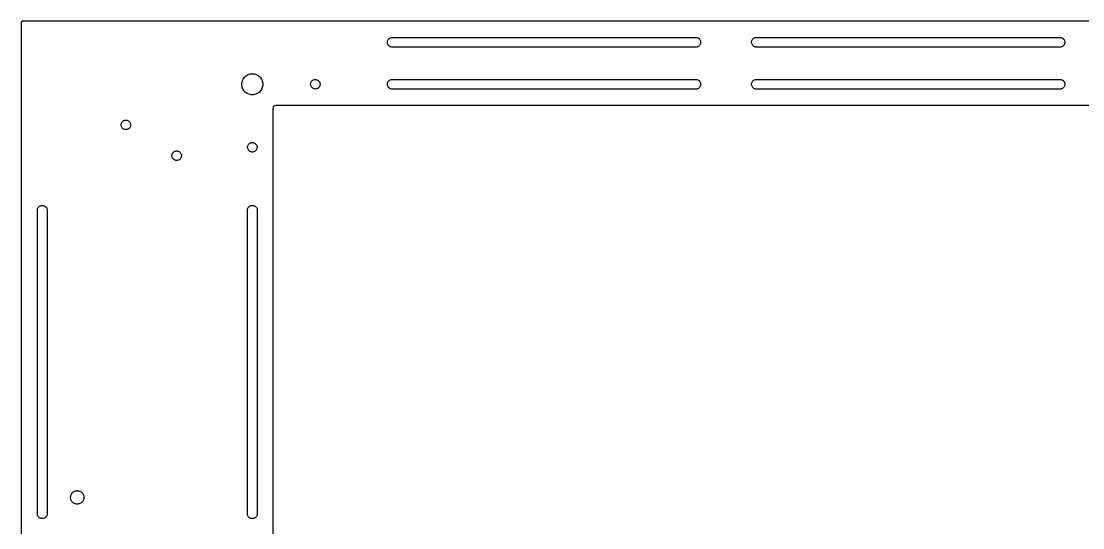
# Model space of a CAD drawing. Header units: metres. Extents: x -320 to 320, y -228 to 242.
# Drawn here: x -320 to 59, y 61.7 to 242.5 of the extents above; entities that cross this region are included whole.
import ezdxf

# ---------------------------------------------------------------- set-up
doc = ezdxf.new("R2010")
doc.units = ezdxf.units.M

msp = doc.modelspace()

# ---------------------------------------------------------------- linework, layer by layer
for p, q in [((-319.962, 242.191), (-320, 242)), ((-320, 242), (-320, -227)), ((-319.854, 242.354), (-319.962, 242.191)), ((-319.691, 242.462), (-319.854, 242.354)), ((-319.5, 242.5), (-319.691, 242.462)), ((319.5, 242.5), (-319.5, 242.5)), ((-189.25, 235), (-189.232, 235.249)), ((-189.232, 234.751), (-189.25, 235)), ((-189.232, 235.249), (-189.179, 235.493)), ((-189.179, 235.493), (-189.092, 235.727)), ((-189.092, 235.727), (-188.972, 235.946)), ((-188.972, 235.946), (-188.823, 236.146)), ((-188.823, 236.146), (-188.646, 236.323)), ((-188.646, 236.323), (-188.446, 236.472)), ((-188.446, 236.472), (-188.227, 236.592)), ((-188.227, 236.592), (-187.993, 236.679)), ((-187.993, 236.679), (-187.749, 236.732)), ((-187.749, 236.732), (-187.5, 236.75)), ((-187.5, 236.75), (-79.1667, 236.75)), ((-79.1667, 236.75), (-78.9176, 236.732)), ((-78.9176, 236.732), (-78.6736, 236.679)), ((-78.6736, 236.679), (-78.4397, 236.592)), ((-78.4397, 236.592), (-78.2205, 236.472)), ((-78.2205, 236.472), (-78.0207, 236.323)), ((-78.0207, 236.323), (-77.8441, 236.146)), ((-77.8441, 236.146), (-77.6945, 235.946)), ((-77.6945, 235.946), (-77.5748, 235.727)), ((-77.5748, 235.727), (-77.4875, 235.493)), ((-77.4875, 235.493), (-77.4345, 235.249)), ((-77.4345, 235.249), (-77.4167, 235)), ((-77.4167, 235), (-77.4345, 234.751)), ((-59.25, 235), (-59.2322, 235.249)), ((-59.2322, 234.751), (-59.25, 235)), ((-59.2322, 235.249), (-59.1791, 235.493)), ((-59.1791, 235.493), (-59.0918, 235.727)), ((-59.0918, 235.727), (-58.9722, 235.946)), ((-58.9722, 235.946), (-58.8226, 236.146)), ((-58.8226, 236.146), (-58.646, 236.323)), ((-58.646, 236.323), (-58.4461, 236.472)), ((-58.4461, 236.472), (-58.227, 236.592)), ((-58.227, 236.592), (-57.993, 236.679)), ((-57.993, 236.679), (-57.749, 236.732)), ((-57.749, 236.732), (-57.5, 236.75)), ((-57.5, 236.75), (50.8333, 236.75)), ((50.8333, 236.75), (51.0824, 236.732)), ((51.0824, 236.732), (51.3264, 236.679)), ((51.3264, 236.679), (51.5603, 236.592)), ((51.5603, 236.592), (51.7794, 236.472)), ((51.7794, 236.472), (51.9793, 236.323)), ((51.9793, 236.323), (52.1559, 236.146)), ((52.1559, 236.146), (52.3055, 235.946)), ((52.3055, 235.946), (52.4252, 235.727)), ((52.4252, 235.727), (52.5124, 235.493)), ((52.5124, 235.493), (52.5655, 235.249)), ((52.5655, 235.249), (52.5833, 235)), ((52.5833, 235), (52.5655, 234.751)), ((-189.179, 234.507), (-189.232, 234.751)), ((-189.092, 234.273), (-189.179, 234.507)), ((-188.972, 234.054), (-189.092, 234.273)), ((-188.823, 233.854), (-188.972, 234.054)), ((-188.646, 233.677), (-188.823, 233.854)), ((-188.446, 233.528), (-188.646, 233.677)), ((-188.227, 233.408), (-188.446, 233.528)), ((-187.993, 233.321), (-188.227, 233.408)), ((-187.749, 233.268), (-187.993, 233.321)), ((-187.5, 233.25), (-187.749, 233.268)), ((-79.1667, 233.25), (-187.5, 233.25)), ((-78.9176, 233.268), (-79.1667, 233.25)), ((-78.6736, 233.321), (-78.9176, 233.268)), ((-78.4397, 233.408), (-78.6736, 233.321)), ((-78.2205, 233.528), (-78.4397, 233.408)), ((-78.0207, 233.677), (-78.2205, 233.528)), ((-77.8441, 233.854), (-78.0207, 233.677)), ((-77.6945, 234.054), (-77.8441, 233.854)), ((-77.5748, 234.273), (-77.6945, 234.054)), ((-77.4875, 234.507), (-77.5748, 234.273)), ((-77.4345, 234.751), (-77.4875, 234.507)), ((-59.1791, 234.507), (-59.2322, 234.751)), ((-59.0918, 234.273), (-59.1791, 234.507)), ((-58.9722, 234.054), (-59.0918, 234.273)), ((-58.8226, 233.854), (-58.9722, 234.054)), ((-58.646, 233.677), (-58.8226, 233.854)), ((-58.4461, 233.528), (-58.646, 233.677)), ((-58.227, 233.408), (-58.4461, 233.528)), ((-57.993, 233.321), (-58.227, 233.408)), ((-57.749, 233.268), (-57.993, 233.321)), ((-57.5, 233.25), (-57.749, 233.268)), ((50.8333, 233.25), (-57.5, 233.25)), ((51.0824, 233.268), (50.8333, 233.25)), ((51.3264, 233.321), (51.0824, 233.268)), ((51.5603, 233.408), (51.3264, 233.321)), ((51.7794, 233.528), (51.5603, 233.408)), ((51.9793, 233.677), (51.7794, 233.528)), ((52.1559, 233.854), (51.9793, 233.677)), ((52.3055, 234.054), (52.1559, 233.854)), ((52.4252, 234.273), (52.3055, 234.054)), ((52.5124, 234.507), (52.4252, 234.273)), ((52.5655, 234.751), (52.5124, 234.507)), ((-238.659, 223.566), (-238.28, 223.668)), ((-238.28, 223.668), (-237.892, 223.729)), ((-237.892, 223.729), (-237.5, 223.75)), ((-237.5, 223.75), (-237.108, 223.729)), ((-237.108, 223.729), (-236.72, 223.668)), ((-236.72, 223.668), (-236.341, 223.566)), ((-241.25, 220), (-241.229, 220.392)), ((-241.229, 219.608), (-241.25, 220)), ((-241.229, 220.392), (-241.168, 220.78)), ((-241.168, 220.78), (-241.066, 221.159)), ((-241.066, 221.159), (-240.926, 221.525)), ((-240.926, 221.525), (-240.748, 221.875)), ((-240.748, 221.875), (-240.534, 222.204)), ((-240.534, 222.204), (-240.287, 222.509)), ((-240.287, 222.509), (-240.009, 222.787)), ((-240.009, 222.787), (-239.704, 223.034)), ((-239.704, 223.034), (-239.375, 223.248)), ((-239.375, 223.248), (-239.025, 223.426)), ((-239.025, 223.426), (-238.659, 223.566)), ((-236.341, 223.566), (-235.975, 223.426)), ((-235.975, 223.426), (-235.625, 223.248)), ((-235.625, 223.248), (-235.296, 223.034)), ((-235.296, 223.034), (-234.991, 222.787)), ((-234.991, 222.787), (-234.713, 222.509)), ((-234.713, 222.509), (-234.466, 222.204)), ((-234.466, 222.204), (-234.252, 221.875)), ((-234.252, 221.875), (-234.074, 221.525)), ((-234.074, 221.525), (-233.934, 221.159)), ((-233.934, 221.159), (-233.832, 220.78)), ((-233.832, 220.78), (-233.771, 220.392)), ((-233.771, 220.392), (-233.75, 220)), ((-233.75, 220), (-233.771, 219.608)), ((-216.7, 220), (-216.682, 220.248)), ((-216.682, 219.752), (-216.7, 220)), ((-216.682, 220.248), (-216.628, 220.49)), ((-216.628, 220.49), (-216.539, 220.722)), ((-216.539, 220.722), (-216.418, 220.938)), ((-216.418, 220.938), (-216.266, 221.134)), ((-216.266, 221.134), (-216.087, 221.307)), ((-216.087, 221.307), (-215.886, 221.451)), ((-215.886, 221.451), (-215.665, 221.565)), ((-215.665, 221.565), (-215.43, 221.645)), ((-215.43, 221.645), (-215.186, 221.69)), ((-215.186, 221.69), (-214.938, 221.699)), ((-214.938, 221.699), (-214.691, 221.672)), ((-214.691, 221.672), (-214.451, 221.609)), ((-214.451, 221.609), (-214.223, 221.512)), ((-214.223, 221.512), (-214.011, 221.383)), ((-214.011, 221.383), (-213.82, 221.224)), ((-213.82, 221.224), (-213.654, 221.039)), ((-213.654, 221.039), (-213.518, 220.832)), ((-213.518, 220.832), (-213.412, 220.607)), ((-213.412, 220.607), (-213.341, 220.37)), ((-213.341, 220.37), (-213.305, 220.124)), ((-213.305, 219.876), (-213.341, 219.63)), ((-213.305, 220.124), (-213.305, 219.876)), ((-189.25, 220), (-189.232, 220.249)), ((-189.232, 219.751), (-189.25, 220)), ((-189.232, 220.249), (-189.179, 220.493)), ((-189.179, 220.493), (-189.092, 220.727)), ((-189.092, 220.727), (-188.972, 220.946)), ((-188.972, 220.946), (-188.823, 221.146)), ((-188.823, 221.146), (-188.646, 221.323)), ((-188.646, 221.323), (-188.446, 221.472)), ((-188.446, 221.472), (-188.227, 221.592)), ((-188.227, 221.592), (-187.993, 221.679)), ((-187.993, 221.679), (-187.749, 221.732)), ((-187.749, 221.732), (-187.5, 221.75)), ((-187.5, 221.75), (-79.1667, 221.75)), ((-79.1667, 221.75), (-78.9176, 221.732)), ((-78.9176, 221.732), (-78.6736, 221.679)), ((-78.6736, 221.679), (-78.4397, 221.592)), ((-78.4397, 221.592), (-78.2205, 221.472)), ((-78.2205, 221.472), (-78.0207, 221.323)), ((-78.0207, 221.323), (-77.8441, 221.146)), ((-77.8441, 221.146), (-77.6945, 220.946)), ((-77.6945, 220.946), (-77.5748, 220.727)), ((-77.5748, 220.727), (-77.4875, 220.493)), ((-77.4875, 220.493), (-77.4345, 220.249)), ((-77.4345, 220.249), (-77.4167, 220)), ((-77.4167, 220), (-77.4345, 219.751)), ((-59.25, 220), (-59.2322, 220.249)), ((-59.2322, 219.751), (-59.25, 220)), ((-59.2322, 220.249), (-59.1791, 220.493)), ((-59.1791, 220.493), (-59.0918, 220.727)), ((-59.0918, 220.727), (-58.9722, 220.946)), ((-58.9722, 220.946), (-58.8226, 221.146)), ((-58.8226, 221.146), (-58.646, 221.323)), ((-58.646, 221.323), (-58.4461, 221.472)), ((-58.4461, 221.472), (-58.227, 221.592)), ((-58.227, 221.592), (-57.993, 221.679)), ((-57.993, 221.679), (-57.749, 221.732)), ((-57.749, 221.732), (-57.5, 221.75)), ((-57.5, 221.75), (50.8333, 221.75)), ((50.8333, 221.75), (51.0824, 221.732)), ((51.0824, 221.732), (51.3264, 221.679)), ((51.3264, 221.679), (51.5603, 221.592)), ((51.5603, 221.592), (51.7794, 221.472)), ((51.7794, 221.472), (51.9793, 221.323)), ((51.9793, 221.323), (52.1559, 221.146)), ((52.1559, 221.146), (52.3055, 220.946)), ((52.3055, 220.946), (52.4252, 220.727)), ((52.4252, 220.727), (52.5124, 220.493)), ((52.5124, 220.493), (52.5655, 220.249)), ((52.5655, 220.249), (52.5833, 220)), ((52.5833, 220), (52.5655, 219.751)), ((-241.168, 219.22), (-241.229, 219.608)), ((-241.066, 218.841), (-241.168, 219.22)), ((-240.926, 218.475), (-241.066, 218.841)), ((-240.748, 218.125), (-240.926, 218.475)), ((-240.534, 217.796), (-240.748, 218.125)), ((-240.287, 217.491), (-240.534, 217.796)), ((-240.009, 217.213), (-240.287, 217.491)), ((-239.704, 216.966), (-240.009, 217.213)), ((-239.375, 216.752), (-239.704, 216.966)), ((-239.025, 216.574), (-239.375, 216.752)), ((-238.659, 216.434), (-239.025, 216.574)), ((-238.28, 216.332), (-238.659, 216.434)), ((-237.892, 216.271), (-238.28, 216.332)), ((-237.5, 216.25), (-237.892, 216.271)), ((-237.108, 216.271), (-237.5, 216.25)), ((-236.72, 216.332), (-237.108, 216.271)), ((-236.341, 216.434), (-236.72, 216.332)), ((-235.975, 216.574), (-236.341, 216.434)), ((-235.625, 216.752), (-235.975, 216.574)), ((-235.296, 216.966), (-235.625, 216.752)), ((-234.991, 217.213), (-235.296, 216.966)), ((-234.713, 217.491), (-234.991, 217.213)), ((-234.466, 217.796), (-234.713, 217.491)), ((-234.252, 218.125), (-234.466, 217.796)), ((-234.074, 218.475), (-234.252, 218.125)), ((-233.934, 218.841), (-234.074, 218.475)), ((-233.832, 219.22), (-233.934, 218.841)), ((-233.771, 219.608), (-233.832, 219.22)), ((-216.628, 219.51), (-216.682, 219.752)), ((-216.539, 219.278), (-216.628, 219.51)), ((-216.418, 219.062), (-216.539, 219.278)), ((-216.266, 218.866), (-216.418, 219.062)), ((-216.087, 218.693), (-216.266, 218.866)), ((-215.886, 218.549), (-216.087, 218.693)), ((-215.665, 218.435), (-215.886, 218.549)), ((-215.43, 218.355), (-215.665, 218.435)), ((-215.186, 218.31), (-215.43, 218.355)), ((-214.938, 218.301), (-215.186, 218.31)), ((-214.691, 218.328), (-214.938, 218.301)), ((-214.451, 218.391), (-214.691, 218.328)), ((-214.223, 218.488), (-214.451, 218.391)), ((-214.011, 218.617), (-214.223, 218.488)), ((-213.82, 218.776), (-214.011, 218.617)), ((-213.654, 218.961), (-213.82, 218.776)), ((-213.518, 219.168), (-213.654, 218.961)), ((-213.412, 219.393), (-213.518, 219.168)), ((-213.341, 219.63), (-213.412, 219.393)), ((-189.179, 219.507), (-189.232, 219.751)), ((-189.092, 219.273), (-189.179, 219.507)), ((-188.972, 219.054), (-189.092, 219.273)), ((-188.823, 218.854), (-188.972, 219.054)), ((-188.646, 218.677), (-188.823, 218.854)), ((-188.446, 218.528), (-188.646, 218.677)), ((-188.227, 218.408), (-188.446, 218.528)), ((-187.993, 218.321), (-188.227, 218.408)), ((-187.749, 218.268), (-187.993, 218.321)), ((-187.5, 218.25), (-187.749, 218.268)), ((-79.1667, 218.25), (-187.5, 218.25)), ((-78.9176, 218.268), (-79.1667, 218.25)), ((-78.6736, 218.321), (-78.9176, 218.268)), ((-78.4397, 218.408), (-78.6736, 218.321)), ((-78.2205, 218.528), (-78.4397, 218.408)), ((-78.0207, 218.677), (-78.2205, 218.528)), ((-77.8441, 218.854), (-78.0207, 218.677)), ((-77.6945, 219.054), (-77.8441, 218.854)), ((-77.5748, 219.273), (-77.6945, 219.054)), ((-77.4875, 219.507), (-77.5748, 219.273)), ((-77.4345, 219.751), (-77.4875, 219.507)), ((-59.1791, 219.507), (-59.2322, 219.751)), ((-59.0918, 219.273), (-59.1791, 219.507)), ((-58.9722, 219.054), (-59.0918, 219.273)), ((-58.8226, 218.854), (-58.9722, 219.054)), ((-58.646, 218.677), (-58.8226, 218.854)), ((-58.4461, 218.528), (-58.646, 218.677)), ((-58.227, 218.408), (-58.4461, 218.528)), ((-57.993, 218.321), (-58.227, 218.408)), ((-57.749, 218.268), (-57.993, 218.321)), ((-57.5, 218.25), (-57.749, 218.268)), ((50.8333, 218.25), (-57.5, 218.25)), ((51.0824, 218.268), (50.8333, 218.25)), ((51.3264, 218.321), (51.0824, 218.268)), ((51.5603, 218.408), (51.3264, 218.321)), ((51.7794, 218.528), (51.5603, 218.408)), ((51.9793, 218.677), (51.7794, 218.528)), ((52.1559, 218.854), (51.9793, 218.677)), ((52.3055, 219.054), (52.1559, 218.854)), ((52.4252, 219.273), (52.3055, 219.054)), ((52.5124, 219.507), (52.4252, 219.273)), ((52.5655, 219.751), (52.5124, 219.507)), ((-229.782, 212.123), (-229.623, 212.282)), ((-229.623, 212.282), (-229.434, 212.401)), ((-229.434, 212.401), (-229.223, 212.475)), ((-229.223, 212.475), (-229, 212.5)), ((-229, 212.5), (229, 212.5)), ((-230, 211.5), (-229.975, 211.723)), ((-230, -211.5), (-230, 211.5)), ((-229.975, 211.723), (-229.901, 211.934)), ((-229.901, 211.934), (-229.782, 212.123)), ((-284.345, 205.624), (-284.309, 205.87)), ((-284.345, 205.376), (-284.345, 205.624)), ((-284.309, 205.13), (-284.345, 205.376)), ((-284.309, 205.87), (-284.238, 206.107)), ((-284.238, 204.893), (-284.309, 205.13)), ((-284.238, 206.107), (-284.132, 206.332)), ((-284.132, 204.668), (-284.238, 204.893)), ((-284.132, 206.332), (-283.996, 206.539)), ((-283.996, 204.461), (-284.132, 204.668)), ((-283.996, 206.539), (-283.83, 206.724)), ((-283.83, 206.724), (-283.639, 206.883)), ((-283.639, 206.883), (-283.427, 207.012)), ((-283.427, 207.012), (-283.199, 207.109)), ((-283.199, 207.109), (-282.959, 207.172)), ((-282.959, 207.172), (-282.712, 207.199)), ((-282.712, 207.199), (-282.464, 207.19)), ((-282.464, 207.19), (-282.22, 207.145)), ((-282.22, 207.145), (-281.985, 207.065)), ((-281.985, 207.065), (-281.764, 206.951)), ((-281.764, 206.951), (-281.563, 206.807)), ((-281.563, 206.807), (-281.384, 206.634)), ((-281.384, 206.634), (-281.232, 206.438)), ((-281.232, 206.438), (-281.111, 206.222)), ((-281.111, 204.778), (-281.232, 204.562)), ((-281.111, 206.222), (-281.022, 205.99)), ((-281.022, 205.01), (-281.111, 204.778)), ((-281.022, 205.99), (-280.968, 205.748)), ((-280.968, 205.252), (-281.022, 205.01)), ((-280.968, 205.748), (-280.95, 205.5)), ((-280.95, 205.5), (-280.968, 205.252)), ((-283.83, 204.276), (-283.996, 204.461)), ((-283.639, 204.117), (-283.83, 204.276)), ((-283.427, 203.988), (-283.639, 204.117)), ((-283.199, 203.891), (-283.427, 203.988)), ((-282.959, 203.828), (-283.199, 203.891)), ((-282.712, 203.801), (-282.959, 203.828)), ((-282.464, 203.81), (-282.712, 203.801)), ((-282.22, 203.855), (-282.464, 203.81)), ((-281.985, 203.935), (-282.22, 203.855)), ((-281.764, 204.049), (-281.985, 203.935)), ((-281.563, 204.193), (-281.764, 204.049)), ((-281.384, 204.366), (-281.563, 204.193)), ((-281.232, 204.562), (-281.384, 204.366)), ((-239.2, 197.5), (-239.182, 197.748)), ((-239.182, 197.252), (-239.2, 197.5)), ((-239.182, 197.748), (-239.128, 197.99)), ((-239.128, 197.01), (-239.182, 197.252)), ((-239.128, 197.99), (-239.039, 198.222)), ((-239.039, 198.222), (-238.918, 198.438)), ((-238.918, 198.438), (-238.766, 198.634)), ((-238.766, 198.634), (-238.587, 198.807)), ((-238.587, 198.807), (-238.386, 198.951)), ((-238.386, 198.951), (-238.165, 199.065)), ((-238.165, 199.065), (-237.93, 199.145)), ((-237.93, 199.145), (-237.686, 199.19)), ((-237.686, 199.19), (-237.438, 199.199)), ((-237.438, 199.199), (-237.191, 199.172)), ((-237.191, 199.172), (-236.951, 199.109)), ((-236.951, 199.109), (-236.723, 199.012)), ((-236.723, 199.012), (-236.511, 198.883)), ((-236.511, 198.883), (-236.32, 198.724)), ((-236.32, 198.724), (-236.154, 198.539)), ((-236.154, 198.539), (-236.018, 198.332)), ((-236.018, 198.332), (-235.912, 198.107)), ((-235.912, 198.107), (-235.841, 197.87)), ((-235.841, 197.13), (-235.912, 196.893)), ((-235.841, 197.87), (-235.805, 197.624)), ((-235.805, 197.376), (-235.841, 197.13)), ((-235.805, 197.624), (-235.805, 197.376)), ((-266.195, 194.624), (-266.159, 194.87)), ((-266.195, 194.376), (-266.195, 194.624)), ((-266.159, 194.13), (-266.195, 194.376)), ((-266.159, 194.87), (-266.088, 195.107)), ((-266.088, 193.893), (-266.159, 194.13)), ((-266.088, 195.107), (-265.982, 195.332)), ((-265.982, 193.668), (-266.088, 193.893)), ((-265.982, 195.332), (-265.846, 195.539)), ((-265.846, 193.461), (-265.982, 193.668)), ((-265.846, 195.539), (-265.68, 195.724)), ((-265.68, 193.276), (-265.846, 193.461)), ((-265.68, 195.724), (-265.489, 195.883)), ((-265.489, 195.883), (-265.277, 196.012)), ((-265.277, 196.012), (-265.049, 196.109)), ((-265.049, 196.109), (-264.809, 196.172)), ((-264.809, 196.172), (-264.562, 196.199)), ((-264.562, 196.199), (-264.314, 196.19)), ((-264.314, 196.19), (-264.07, 196.145)), ((-264.07, 196.145), (-263.835, 196.065)), ((-263.835, 196.065), (-263.614, 195.951)), ((-263.614, 195.951), (-263.413, 195.807)), ((-263.413, 195.807), (-263.234, 195.634)), ((-263.234, 193.366), (-263.413, 193.193)), ((-263.234, 195.634), (-263.082, 195.438)), ((-263.082, 193.562), (-263.234, 193.366)), ((-263.082, 195.438), (-262.961, 195.222)), ((-262.961, 193.778), (-263.082, 193.562)), ((-262.961, 195.222), (-262.872, 194.99)), ((-262.872, 194.01), (-262.961, 193.778)), ((-262.872, 194.99), (-262.818, 194.748)), ((-262.818, 194.252), (-262.872, 194.01)), ((-262.818, 194.748), (-262.8, 194.5)), ((-262.8, 194.5), (-262.818, 194.252)), ((-239.039, 196.778), (-239.128, 197.01)), ((-238.918, 196.562), (-239.039, 196.778)), ((-238.766, 196.366), (-238.918, 196.562)), ((-238.587, 196.193), (-238.766, 196.366)), ((-238.386, 196.049), (-238.587, 196.193)), ((-238.165, 195.935), (-238.386, 196.049)), ((-237.93, 195.855), (-238.165, 195.935)), ((-237.686, 195.81), (-237.93, 195.855)), ((-237.438, 195.801), (-237.686, 195.81)), ((-237.191, 195.828), (-237.438, 195.801)), ((-236.951, 195.891), (-237.191, 195.828)), ((-236.723, 195.988), (-236.951, 195.891)), ((-236.511, 196.117), (-236.723, 195.988)), ((-236.32, 196.276), (-236.511, 196.117)), ((-236.154, 196.461), (-236.32, 196.276)), ((-236.018, 196.668), (-236.154, 196.461)), ((-235.912, 196.893), (-236.018, 196.668)), ((-265.489, 193.117), (-265.68, 193.276)), ((-265.277, 192.988), (-265.489, 193.117)), ((-265.049, 192.891), (-265.277, 192.988)), ((-264.809, 192.828), (-265.049, 192.891)), ((-264.562, 192.801), (-264.809, 192.828)), ((-264.314, 192.81), (-264.562, 192.801)), ((-264.07, 192.855), (-264.314, 192.81)), ((-263.835, 192.935), (-264.07, 192.855)), ((-263.614, 193.049), (-263.835, 192.935)), ((-263.413, 193.193), (-263.614, 193.049)), ((-314.25, 175), (-314.232, 175.249)), ((-314.25, 66.6667), (-314.25, 175)), ((-314.232, 175.249), (-314.179, 175.493)), ((-314.179, 175.493), (-314.092, 175.727)), ((-314.092, 175.727), (-313.972, 175.946)), ((-313.972, 175.946), (-313.823, 176.146)), ((-313.823, 176.146), (-313.646, 176.323)), ((-313.646, 176.323), (-313.446, 176.472)), ((-313.446, 176.472), (-313.227, 176.592)), ((-313.227, 176.592), (-312.993, 176.679)), ((-312.993, 176.679), (-312.749, 176.732)), ((-312.749, 176.732), (-312.5, 176.75)), ((-312.5, 176.75), (-312.251, 176.732)), ((-312.251, 176.732), (-312.007, 176.679)), ((-312.007, 176.679), (-311.773, 176.592)), ((-311.773, 176.592), (-311.554, 176.472)), ((-311.554, 176.472), (-311.354, 176.323)), ((-311.354, 176.323), (-311.177, 176.146)), ((-311.177, 176.146), (-311.028, 175.946)), ((-311.028, 175.946), (-310.908, 175.727)), ((-310.908, 175.727), (-310.821, 175.493)), ((-310.821, 175.493), (-310.768, 175.249)), ((-310.768, 175.249), (-310.75, 175)), ((-310.75, 175), (-310.75, 66.6667)), ((-239.25, 175), (-239.232, 175.249)), ((-239.25, 66.6667), (-239.25, 175)), ((-239.232, 175.249), (-239.179, 175.493)), ((-239.179, 175.493), (-239.092, 175.727)), ((-239.092, 175.727), (-238.972, 175.946)), ((-238.972, 175.946), (-238.823, 176.146)), ((-238.823, 176.146), (-238.646, 176.323)), ((-238.646, 176.323), (-238.446, 176.472)), ((-238.446, 176.472), (-238.227, 176.592)), ((-238.227, 176.592), (-237.993, 176.679)), ((-237.993, 176.679), (-237.749, 176.732)), ((-237.749, 176.732), (-237.5, 176.75)), ((-237.5, 176.75), (-237.251, 176.732)), ((-237.251, 176.732), (-237.007, 176.679)), ((-237.007, 176.679), (-236.773, 176.592)), ((-236.773, 176.592), (-236.554, 176.472)), ((-236.554, 176.472), (-236.354, 176.323)), ((-236.354, 176.323), (-236.177, 176.146)), ((-236.177, 176.146), (-236.028, 175.946)), ((-236.028, 175.946), (-235.908, 175.727)), ((-235.908, 175.727), (-235.821, 175.493)), ((-235.821, 175.493), (-235.768, 175.249)), ((-235.768, 175.249), (-235.75, 175)), ((-235.75, 175), (-235.75, 66.6667)), ((-302.4, 72.5), (-302.387, 72.7509)), ((-302.387, 72.2491), (-302.4, 72.5)), ((-302.387, 72.7509), (-302.348, 72.999)), ((-302.348, 72.001), (-302.387, 72.2491)), ((-302.348, 72.999), (-302.283, 73.2416)), ((-302.283, 73.2416), (-302.193, 73.4762)), ((-302.193, 73.4762), (-302.078, 73.7)), ((-302.078, 73.7), (-301.942, 73.9107)), ((-301.942, 73.9107), (-301.784, 74.1059)), ((-301.784, 74.1059), (-301.606, 74.2835)), ((-301.606, 74.2835), (-301.411, 74.4416)), ((-301.411, 74.4416), (-301.2, 74.5785)), ((-301.2, 74.5785), (-300.976, 74.6925)), ((-300.976, 74.6925), (-300.742, 74.7825)), ((-300.742, 74.7825), (-300.499, 74.8475)), ((-300.499, 74.8475), (-300.251, 74.8869)), ((-300.251, 74.8869), (-300, 74.9)), ((-300, 74.9), (-299.749, 74.8869)), ((-299.749, 74.8869), (-299.501, 74.8475)), ((-299.501, 74.8475), (-299.258, 74.7825)), ((-299.258, 74.7825), (-299.024, 74.6925)), ((-299.024, 74.6925), (-298.8, 74.5785)), ((-298.8, 74.5785), (-298.589, 74.4416)), ((-298.589, 74.4416), (-298.394, 74.2835)), ((-298.394, 74.2835), (-298.216, 74.1059)), ((-298.216, 74.1059), (-298.058, 73.9107)), ((-298.058, 73.9107), (-297.922, 73.7)), ((-297.922, 73.7), (-297.807, 73.4762)), ((-297.807, 73.4762), (-297.717, 73.2416)), ((-297.717, 73.2416), (-297.652, 72.999)), ((-297.652, 72.999), (-297.613, 72.7509)), ((-297.613, 72.2491), (-297.652, 72.001)), ((-297.613, 72.7509), (-297.6, 72.5)), ((-297.6, 72.5), (-297.613, 72.2491)), ((-302.283, 71.7584), (-302.348, 72.001)), ((-302.193, 71.5238), (-302.283, 71.7584)), ((-302.078, 71.3), (-302.193, 71.5238)), ((-301.942, 71.0893), (-302.078, 71.3)), ((-301.784, 70.8941), (-301.942, 71.0893)), ((-301.606, 70.7164), (-301.784, 70.8941)), ((-301.411, 70.5583), (-301.606, 70.7164)), ((-301.2, 70.4215), (-301.411, 70.5583)), ((-300.976, 70.3075), (-301.2, 70.4215)), ((-300.742, 70.2175), (-300.976, 70.3075)), ((-300.499, 70.1524), (-300.742, 70.2175)), ((-300.251, 70.1131), (-300.499, 70.1524)), ((-300, 70.1), (-300.251, 70.1131)), ((-299.749, 70.1131), (-300, 70.1)), ((-299.501, 70.1524), (-299.749, 70.1131)), ((-299.258, 70.2175), (-299.501, 70.1524)), ((-299.024, 70.3075), (-299.258, 70.2175)), ((-298.8, 70.4215), (-299.024, 70.3075)), ((-298.589, 70.5583), (-298.8, 70.4215)), ((-298.394, 70.7164), (-298.589, 70.5583)), ((-298.216, 70.8941), (-298.394, 70.7164)), ((-298.058, 71.0893), (-298.216, 70.8941)), ((-297.922, 71.3), (-298.058, 71.0893)), ((-297.807, 71.5238), (-297.922, 71.3)), ((-297.717, 71.7584), (-297.807, 71.5238)), ((-297.652, 72.001), (-297.717, 71.7584)), ((-314.232, 66.4176), (-314.25, 66.6667)), ((-314.179, 66.1736), (-314.232, 66.4176)), ((-314.092, 65.9397), (-314.179, 66.1736)), ((-313.972, 65.7205), (-314.092, 65.9397)), ((-313.823, 65.5207), (-313.972, 65.7205)), ((-313.646, 65.3441), (-313.823, 65.5207)), ((-313.446, 65.1945), (-313.646, 65.3441)), ((-313.227, 65.0748), (-313.446, 65.1945)), ((-312.993, 64.9875), (-313.227, 65.0748)), ((-312.749, 64.9345), (-312.993, 64.9875)), ((-312.5, 64.9167), (-312.749, 64.9345)), ((-312.251, 64.9345), (-312.5, 64.9167)), ((-312.007, 64.9875), (-312.251, 64.9345)), ((-311.773, 65.0748), (-312.007, 64.9875)), ((-311.554, 65.1945), (-311.773, 65.0748)), ((-311.354, 65.3441), (-311.554, 65.1945)), ((-311.177, 65.5207), (-311.354, 65.3441)), ((-311.028, 65.7205), (-311.177, 65.5207)), ((-310.908, 65.9397), (-311.028, 65.7205)), ((-310.821, 66.1736), (-310.908, 65.9397)), ((-310.768, 66.4176), (-310.821, 66.1736)), ((-310.75, 66.6667), (-310.768, 66.4176)), ((-239.232, 66.4176), (-239.25, 66.6667)), ((-239.179, 66.1736), (-239.232, 66.4176)), ((-239.092, 65.9397), (-239.179, 66.1736)), ((-238.972, 65.7205), (-239.092, 65.9397)), ((-238.823, 65.5207), (-238.972, 65.7205)), ((-238.646, 65.3441), (-238.823, 65.5207)), ((-238.446, 65.1945), (-238.646, 65.3441)), ((-238.227, 65.0748), (-238.446, 65.1945)), ((-237.993, 64.9875), (-238.227, 65.0748)), ((-237.749, 64.9345), (-237.993, 64.9875)), ((-237.5, 64.9167), (-237.749, 64.9345)), ((-237.251, 64.9345), (-237.5, 64.9167)), ((-237.007, 64.9875), (-237.251, 64.9345)), ((-236.773, 65.0748), (-237.007, 64.9875)), ((-236.554, 65.1945), (-236.773, 65.0748)), ((-236.354, 65.3441), (-236.554, 65.1945)), ((-236.177, 65.5207), (-236.354, 65.3441)), ((-236.028, 65.7205), (-236.177, 65.5207)), ((-235.908, 65.9397), (-236.028, 65.7205)), ((-235.821, 66.1736), (-235.908, 65.9397)), ((-235.768, 66.4176), (-235.821, 66.1736)), ((-235.75, 66.6667), (-235.768, 66.4176))]:
    msp.add_line(p, q)

doc.saveas('drawing.dxf')
